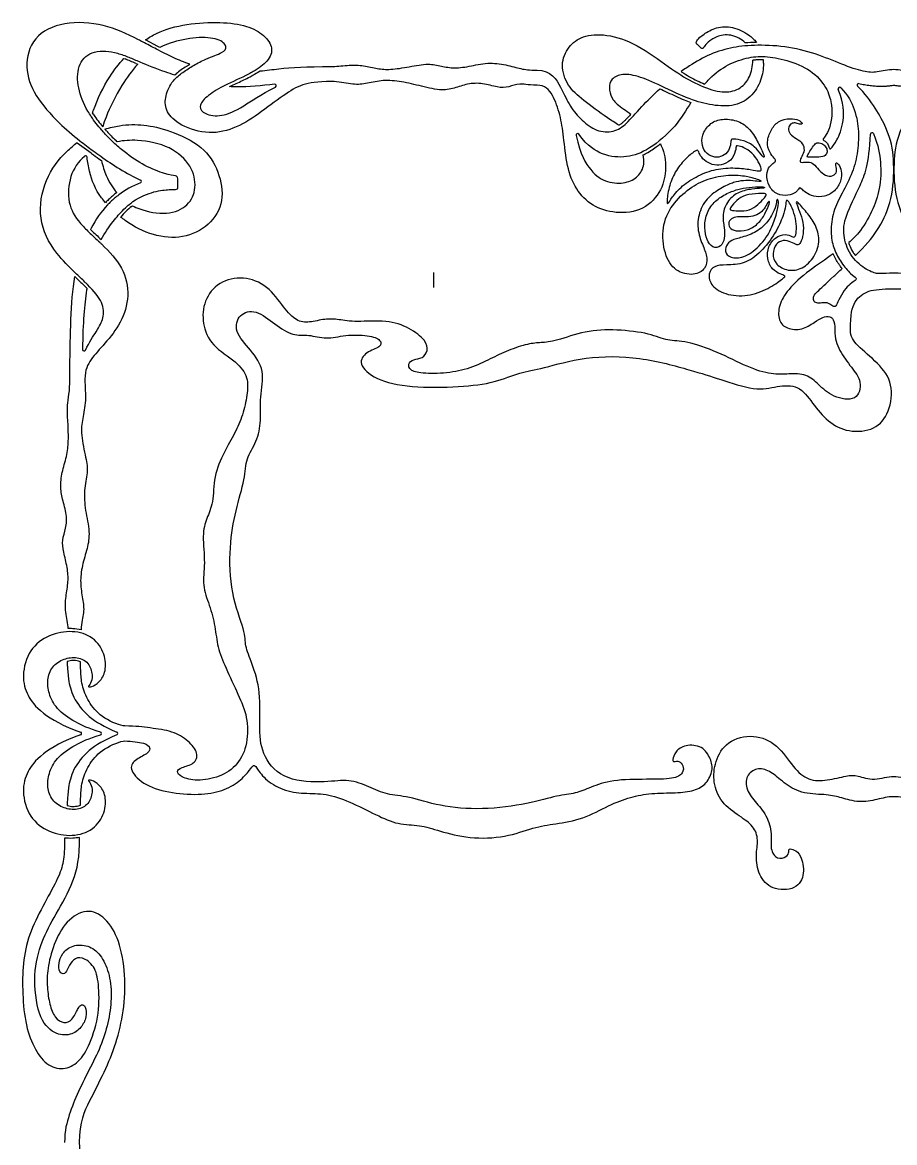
# Model space of a CAD drawing. Header units: millimetres. Extents: x -119 to 118, y -103 to 89.
# Drawn here: x -118.8 to -60.8, y 14.6 to 89.1 of the extents above; entities that cross this region are included whole.
import ezdxf

# ---------------------------------------------------------------- set-up
doc = ezdxf.new("R2010")
doc.units = ezdxf.units.MM
doc.header["$MEASUREMENT"] = 0
doc.layers.add('Layer 03', color=5, linetype='Continuous')

msp = doc.modelspace()

# ---------------------------------------------------------------- linework, layer by layer
at = {"layer": 'Layer 03'}
for p, q in [((-112.015, 86.715), (-111.937, 86.685)), ((-108.63, 85.621), (-108.539, 85.701)), ((-103.321, 85.672), (-102.95, 85.89)), ((-114.022, 82.97), (-114.107, 83.098)), ((-112.46, 81.18), (-112.56, 81.275)), ((-115.123, 81.108), (-114.203, 80.432)), ((-113.671, 80.048), (-113.504, 79.93)), ((-111.5, 76.881), (-111.441, 76.929)), ((-114.242, 75.35), (-114.2, 75.31)), ((-91.393, 71.495), (-91.393, 72.495)), ((-115.779, 46.62), (-115.779, 46.393)), ((-114.894, 46.393), (-114.9, 46.59)), ((-115.779, 37.255), (-115.779, 37.027)), ((-114.9, 37.058), (-114.894, 37.255)), ((-114.957, 34.902), (-114.957, 34.916))]:
    msp.add_line(p, q, dxfattribs=at)
for points in [[(-109.627, 87.449), (-109.751, 87.514), (-110.587, 87.953)], [(-114.744, 71.706), (-114.578, 71.541), (-114.474, 71.436)]]:
    msp.add_lwpolyline(points, dxfattribs=at)
for centre, radius, start, end in [((-121.701, 62.151), 26.405, 66.63929, 68.2985), ((-104.792, 81.271), 5.801, 121.9025, 130.22728), ((-101.987, 84.91), 0.1, 297.00008, 97.37055), ((-63.158, 84.951), 0.1, 78.26555, 225.25624), ((-64.41, 84.702), 0.1, 47.07098, 203.27656), ((-106.782, 87.86), 8.736, 214.03648, 220.55223), ((-111.207, 75.355), 6.982, 109.0023, 109.07051), ((-105.07, 89.28), 11.161, 221.03433, 221.07813), ((-104.634, 89.656), 11.536, 222.38813, 226.59772), ((-81.845, 81.622), 0.1, 36.9362, 192.79681), ((-62.252, 81.685), 0.1, 22.18274, 177.23246), ((-114.561, 80.14), 0.1, 5.92184, 130.22258), ((-88.935, 114.81), 42.665, 233.68348, 233.74153), ((-94.704, 106.885), 32.863, 233.68016, 234.74862), ((-110.943, 78.541), 0.1, 290.04748, 65.503), ((-107.789, 72.357), 5.851, 129.35468, 139.36723), ((-3.62, 192.273), 160.96, 226.6068, 226.93631), ((-114.66, 67.369), 0.1, 179.72095, 333.59518), ((-114.926, 41.824), 0.1, 288.16707, 71.83293), ((-113.603, 41.824), 0.1, 286.20265, 73.79735), ((-112.527, 41.824), 0.1, 292.49251, 67.50749)]:
    msp.add_arc(centre, radius, start, end, dxfattribs=at)
for points, knots in [([(-110.771, 87.823), (-110.862, 87.871), (-111.728, 88.319), (-113.299, 89.055), (-116.051, 89.219), (-118.141, 88.213), (-118.662, 86.109), (-118.013, 84.271), (-116.543, 82.592), (-115.453, 81.647), (-114.939, 81.241)], [-7.011324, -7.011324, -7.011324, -7.011324, -6.700677, -4.05066, -1.400642, 1.249375, 3.899392, 6.549409, 9.199426, 10.935427, 10.935427, 10.935427, 10.935427]), ([(-110.587, 87.953), (-110.35, 88.114), (-109.524, 88.598), (-107.872, 89.047), (-105.554, 89.178), (-103.756, 88.907), (-102.649, 88.287), (-102.053, 87.418), (-102.321, 86.601), (-103.042, 86.068), (-103.422, 85.844)], [107.433226, 107.433226, 107.433226, 107.433226, 108.234319, 110.11659, 111.998861, 113.881133, 115.763404, 117.645676, 119.527947, 121.030441, 121.030441, 121.030441, 121.030441]), ([(-70.695, 87.753), (-70.824, 87.879), (-71.306, 88.236), (-72.202, 88.369), (-72.979, 87.973), (-73.358, 87.634), (-73.491, 87.354), (-73.647, 87.403), (-73.837, 87.634), (-73.986, 87.725), (-73.92, 87.915), (-73.512, 88.324), (-72.628, 88.824), (-71.545, 88.874), (-70.544, 88.393), (-70.091, 87.975), (-69.947, 87.792)], [47.602391, 47.602391, 47.602391, 47.602391, 48.167057, 49.481706, 50.796355, 52.111004, 53.425653, 54.740302, 56.05495, 57.369599, 58.684248, 59.998897, 61.313546, 62.628195, 63.942843, 64.782714, 64.782714, 64.782714, 64.782714]), ([(-107.38, 86.254), (-107.11, 86.411), (-106.423, 86.768), (-105.363, 87.11), (-105.113, 87.485), (-105.636, 88.063), (-107.176, 88.169), (-108.595, 87.88), (-109.402, 87.559), (-109.627, 87.449)], [96.043494, 96.043494, 96.043494, 96.043494, 97.199269, 98.89559, 100.59191, 102.288231, 103.984552, 105.680872, 106.34797, 106.34797, 106.34797, 106.34797]), ([(-79.088, 82.273), (-79.33, 82.432), (-80.117, 82.927), (-81.546, 84.008), (-82.513, 84.85), (-83.029, 86.308), (-82.456, 87.569), (-81.564, 88.233), (-79.967, 88.396), (-77.903, 87.725), (-75.692, 86.071), (-74.25, 85.144), (-72.669, 84.484), (-71.448, 84.451), (-70.584, 85.054), (-70.264, 85.818), (-70.186, 86.41), (-70.19, 86.612)], [3.311669, 3.311669, 3.311669, 3.311669, 3.965094, 5.279743, 6.594391, 7.90904, 9.223689, 10.538338, 11.852987, 13.167636, 14.482285, 15.796933, 17.111582, 18.426231, 19.74088, 21.055529, 21.731612, 21.731612, 21.731612, 21.731612]), ([(-114.188, 82.859), (-114.265, 82.974), (-114.657, 83.598), (-115.119, 84.772), (-115.136, 86.253), (-114.259, 87.277), (-112.845, 87.213), (-112.121, 86.971), (-111.865, 86.871)], [-23.045943, -23.045943, -23.045943, -23.045943, -22.656991, -20.952016, -19.247041, -17.542066, -15.837091, -14.934376, -14.934376, -14.934376, -14.934376]), ([(-107.633, 86.337), (-107.998, 86.461), (-108.699, 86.749), (-109.467, 87.14), (-109.844, 87.337)], [-10.72201, -10.72201, -10.72201, -10.72201, -9.350694, -8.063961, -8.063961, -8.063961, -8.063961]), ([(-60.809, 85.979), (-61.18, 85.979), (-61.989, 85.771), (-62.729, 85.789), (-64.236, 86.306), (-65.986, 87.063), (-68.045, 87.565), (-70.193, 87.628), (-71.665, 87.454), (-73.215, 86.963), (-74.244, 86.333), (-74.828, 85.937), (-74.956, 85.847)], [570.321867, 570.321867, 570.321867, 570.321867, 571.891188, 573.460509, 575.02983, 576.599151, 578.168472, 579.737792, 581.307113, 582.876434, 584.445755, 584.878098, 584.878098, 584.878098, 584.878098]), ([(-69.947, 87.792), (-69.963, 87.792), (-70.213, 87.786), (-70.463, 87.774), (-70.695, 87.753)], [46.85258, 46.85258, 46.85258, 46.85258, 46.9017664, 47.6023913, 47.6023913, 47.6023913, 47.6023913]), ([(-46.662, 85.847), (-46.79, 85.937), (-47.374, 86.333), (-48.403, 86.963), (-49.953, 87.454), (-51.425, 87.628), (-53.573, 87.565), (-55.632, 87.063), (-57.382, 86.306), (-58.889, 85.789), (-59.629, 85.771), (-60.438, 85.979), (-60.809, 85.979)], [555.765636, 555.765636, 555.765636, 555.765636, 556.197978, 557.767299, 559.33662, 560.905941, 562.475262, 564.044583, 565.613904, 567.183225, 568.752546, 570.321867, 570.321867, 570.321867, 570.321867]), ([(-114.107, 83.098), (-114.085, 83.159), (-113.809, 83.919), (-113.142, 85.372), (-112.348, 86.361), (-112.015, 86.715)], [33.962052, 33.962052, 33.962052, 33.962052, 34.129177, 36.011448, 37.268255, 37.268255, 37.268255, 37.268255]), ([(-111.865, 86.871), (-111.637, 86.783), (-111.343, 86.656), (-111.017, 86.519), (-110.946, 86.489)], [-14.934376, -14.934376, -14.934376, -14.934376, -14.132116, -13.916938, -13.916938, -13.916938, -13.916938]), ([(-110.946, 86.489), (-110.459, 86.286), (-109.717, 85.991), (-108.853, 85.695), (-108.63, 85.621)], [-13.916938, -13.916938, -13.916938, -13.916938, -12.42714, -11.923392, -11.923392, -11.923392, -11.923392]), ([(-69.504, 86.652), (-69.494, 86.564), (-69.463, 86.103), (-69.583, 85.291), (-70.262, 84.081), (-71.523, 83.477), (-73.081, 83.614), (-74.525, 84.03), (-76.593, 85.052), (-78.038, 85.654), (-79.132, 85.7), (-79.716, 85.225), (-79.752, 84.614), (-79.524, 83.947), (-79.067, 83.541), (-78.467, 83.142), (-78.29, 83.02)], [22.419578, 22.419578, 22.419578, 22.419578, 22.73117, 24.045819, 25.360468, 26.675116, 27.989765, 29.304414, 30.619063, 31.933712, 33.248361, 34.563009, 35.877658, 37.192307, 38.506956, 39.008593, 39.008593, 39.008593, 39.008593]), ([(-73.391, 85.019), (-73.284, 85.141), (-72.778, 85.685), (-71.853, 86.361), (-70.41, 86.837), (-69.267, 86.893), (-67.736, 86.591), (-66.09, 85.85), (-65.155, 84.621), (-64.922, 83.582), (-64.916, 82.711), (-65.135, 81.885), (-65.472, 81.418), (-65.551, 81.295), (-65.382, 81.227), (-65.197, 81.053), (-65.096, 80.772), (-65.028, 80.626), (-64.613, 81.202), (-64.111, 82.362), (-64.111, 83.754), (-64.502, 84.662)], [586.652085, 586.652085, 586.652085, 586.652085, 586.997171, 588.269887, 589.542602, 590.815318, 592.088034, 593.360749, 594.633465, 595.906181, 597.178896, 598.451612, 599.724328, 600.997043, 602.269759, 603.542475, 604.81519, 606.087906, 607.360621, 608.633337, 609.751843, 609.751843, 609.751843, 609.751843]), ([(-70.19, 86.612), (-70.112, 86.624), (-69.885, 86.652), (-69.655, 86.657), (-69.504, 86.652)], [21.7316119, 21.7316119, 21.7316119, 21.7316119, 21.9677003, 22.4195784, 22.4195784, 22.4195784, 22.4195784]), ([(-111.093, 86.334), (-111.471, 85.921), (-112.32, 84.75), (-113.057, 83.254), (-113.359, 82.391), (-113.42, 82.18)], [38.285132, 38.285132, 38.285132, 38.285132, 39.507594, 41.203915, 41.758734, 41.758734, 41.758734, 41.758734]), ([(-108.408, 85.55), (-108.212, 85.72), (-107.873, 85.956), (-107.506, 86.181), (-107.38, 86.254)], [94.441213, 94.441213, 94.441213, 94.441213, 95.502948, 96.043494, 96.043494, 96.043494, 96.043494]), ([(-103.422, 85.844), (-103.518, 85.788), (-104.113, 85.456), (-104.85, 85.15), (-105.365, 84.887), (-105.392, 84.873)], [121.030441, 121.030441, 121.030441, 121.030441, 121.410218, 123.29249, 123.399589, 123.399589, 123.399589, 123.399589]), ([(-102.95, 85.89), (-102.546, 85.933), (-101.321, 86.093), (-99.917, 86.183), (-98.208, 86.183)], [138.55569, 138.55569, 138.55569, 138.55569, 139.884017, 142.534034, 142.534034, 142.534034, 142.534034]), ([(-84.532, 85.943), (-83.603, 85.943), (-82.883, 84.711), (-82.368, 83.51), (-81.57, 82.595), (-80.588, 81.847), (-79.423, 81.783), (-78.576, 82.348), (-77.777, 83.33), (-76.792, 84.317), (-76.37, 84.705)], [156.433377, 156.433377, 156.433377, 156.433377, 158.002698, 159.572019, 161.14134, 162.710661, 164.279982, 165.849302, 167.418623, 168.644326, 168.644326, 168.644326, 168.644326]), ([(-74.956, 85.847), (-74.939, 85.836), (-74.754, 85.718), (-74.403, 85.505), (-73.898, 85.239), (-73.559, 85.087), (-73.391, 85.019)], [584.878098, 584.878098, 584.878098, 584.878098, 584.939882, 585.536922, 586.108918, 586.652085, 586.652085, 586.652085, 586.652085]), ([(-98.208, 85.183), (-99.168, 85.183), (-100.166, 85.048), (-101.326, 84.34), (-103.097, 82.976), (-104.722, 81.957), (-106.572, 81.638), (-108.532, 82.356), (-109.282, 83.293), (-109.289, 84.222), (-108.919, 85.056), (-108.525, 85.448), (-108.408, 85.55)], [78.539742, 78.539742, 78.539742, 78.539742, 80.236062, 81.932383, 83.628704, 85.325024, 87.021345, 88.717666, 90.413986, 92.110307, 93.806628, 94.441213, 94.441213, 94.441213, 94.441213]), ([(-104.999, 84.845), (-104.946, 84.87), (-104.759, 84.958), (-104.299, 85.17), (-103.787, 85.41), (-103.422, 85.612), (-103.321, 85.672)], [136.253946, 136.253946, 136.253946, 136.253946, 136.429961, 136.873299, 137.77418, 138.125275, 138.125275, 138.125275, 138.125275]), ([(-102, 85.009), (-102.844, 84.9), (-103.935, 84.811), (-104.837, 84.836), (-104.999, 84.845)], [134.581499, 134.581499, 134.581499, 134.581499, 135.943797, 136.253946, 136.253946, 136.253946, 136.253946]), ([(-76.34, 81.035), (-76.318, 80.993), (-76.049, 80.454), (-75.924, 79.435), (-76.164, 77.987), (-77.394, 76.555), (-79.345, 76.37), (-80.889, 76.865), (-81.986, 77.982), (-82.567, 79.516), (-82.773, 81.599), (-82.981, 82.954), (-83.461, 84.352), (-84.013, 84.943), (-84.532, 84.943)], [49.904364, 49.904364, 49.904364, 49.904364, 50.017246, 51.331895, 52.646543, 53.961192, 55.275841, 56.59049, 57.905139, 59.219788, 60.534437, 61.849085, 63.163734, 64.478383, 64.478383, 64.478383, 64.478383]), ([(-105.392, 84.873), (-105.847, 84.639), (-106.612, 84.149), (-107.082, 83.505), (-106.713, 82.996), (-105.519, 82.805), (-104.267, 83.377), (-102.934, 84.315), (-101.942, 84.821)], [123.399589, 123.399589, 123.399589, 123.399589, 125.174761, 127.057033, 128.939304, 130.821576, 132.703847, 134.3016, 134.3016, 134.3016, 134.3016]), ([(-76.37, 84.705), (-76.2, 84.626), (-75.845, 84.457), (-75.307, 84.206), (-74.789, 83.976), (-74.453, 83.845), (-74.301, 83.791)], [168.644326, 168.644326, 168.644326, 168.644326, 169.205103, 169.825942, 170.423336, 170.906874, 170.906874, 170.906874, 170.906874]), ([(-64.342, 84.775), (-63.842, 84.311), (-63.312, 83.134), (-63.117, 81.897), (-63.204, 80.358), (-63.586, 78.981), (-64.366, 77.56), (-64.914, 76.392), (-65.035, 74.981), (-64.784, 74.014), (-64.331, 73.129), (-63.634, 72.329), (-63.263, 72.105), (-63.314, 71.973), (-63.705, 71.745), (-64.111, 71.338), (-64.492, 70.617), (-64.67, 70.201), (-64.833, 70.206), (-65.148, 70.47), (-65.493, 70.485), (-65.884, 70.414), (-66.137, 70.529), (-66.189, 70.856), (-66.031, 71.105), (-65.241, 71.818), (-64.441, 72.565), (-64.248, 72.748)], [610.024473, 610.024473, 610.024473, 610.024473, 611.018114, 612.217396, 613.416678, 614.615961, 615.815243, 617.014525, 618.213808, 619.41309, 620.612372, 621.811655, 623.010937, 624.21022, 625.409502, 626.608784, 627.808067, 629.007349, 630.206631, 631.405914, 632.605196, 633.804478, 635.003761, 636.203043, 637.402325, 638.601608, 638.964738, 638.964738, 638.964738, 638.964738]), ([(-63.362, 73.606), (-63.208, 73.76), (-62.451, 74.533), (-61.636, 75.59), (-60.822, 77.593), (-60.779, 80.156), (-61.07, 81.788), (-62.24, 83.9), (-63.229, 84.88)], [52.864046, 52.864046, 52.864046, 52.864046, 53.155927, 54.355209, 55.554491, 56.753774, 57.953056, 59.058696, 59.058696, 59.058696, 59.058696]), ([(-58.389, 84.88), (-59.378, 83.9), (-60.548, 81.788), (-60.839, 80.156), (-60.796, 77.593), (-59.982, 75.59), (-59.167, 74.533), (-58.41, 73.76), (-58.256, 73.606)], [64.43345, 64.43345, 64.43345, 64.43345, 65.53909, 66.738372, 67.937654, 69.136937, 70.336219, 70.628099, 70.628099, 70.628099, 70.628099]), ([(-74.301, 83.791), (-74.629, 83.281), (-75.278, 82.152), (-77.129, 80.594), (-78.547, 80.087), (-80.091, 80.201), (-81.157, 80.873), (-81.765, 81.683)], [170.906874, 170.906874, 170.906874, 170.906874, 172.082213, 173.354929, 174.627645, 175.90036, 177.010046, 177.010046, 177.010046, 177.010046]), ([(-78.29, 83.02), (-78.323, 82.983), (-78.415, 82.881), (-78.557, 82.727), (-78.72, 82.564), (-78.879, 82.423), (-79.004, 82.329), (-79.074, 82.283), (-79.088, 82.273)], [2.21531, 2.21531, 2.21531, 2.21531, 2.36532, 2.625334, 2.843102, 3.05953, 3.260449, 3.311669, 3.311669, 3.311669, 3.311669]), ([(-113.282, 82.021), (-112.954, 82.123), (-112.021, 82.338), (-110.707, 82.333), (-109.035, 81.994), (-106.677, 80.897), (-105.661, 79.225), (-105.302, 77.205), (-106.278, 75.564), (-108.081, 74.702), (-110.075, 74.875), (-111.438, 75.57), (-112.132, 76.09), (-112.23, 76.167)], [-25.013989, -25.013989, -25.013989, -25.013989, -24.001564, -22.119293, -20.237022, -18.35475, -16.472479, -14.590207, -12.707936, -10.825664, -8.943393, -7.061122, -6.748177, -6.748177, -6.748177, -6.748177]), ([(-112.698, 81.129), (-112.904, 81.324), (-113.168, 81.593), (-113.423, 81.878), (-113.483, 81.947)], [40.570345, 40.570345, 40.570345, 40.570345, 41.37737, 41.627689, 41.627689, 41.627689, 41.627689]), ([(-111.441, 76.929), (-111.294, 76.849), (-110.65, 76.555), (-109.092, 76.257), (-107.678, 76.906), (-107.157, 78.086), (-107.454, 79.586), (-108.858, 80.905), (-110.92, 81.344), (-112.038, 81.259), (-112.46, 81.18)], [-38.072979, -38.072979, -38.072979, -38.072979, -37.521463, -35.825142, -34.128822, -32.432501, -30.73618, -29.039859, -27.343539, -26.214238, -26.214238, -26.214238, -26.214238]), ([(-81.943, 81.6), (-81.653, 80.325), (-80.918, 79.076), (-79.872, 78.42), (-78.597, 78.396), (-77.787, 78.837), (-77.394, 79.518), (-77.429, 80.097), (-77.474, 80.311)], [41.36467, 41.36467, 41.36467, 41.36467, 42.542687, 43.857336, 45.171985, 46.486634, 47.801283, 48.556181, 48.556181, 48.556181, 48.556181]), ([(-60.809, 72.431), (-61.646, 72.431), (-61.863, 72.349), (-62.723, 72.682), (-63.767, 73.616), (-64.21, 74.977), (-64.099, 76.142), (-63.052, 78.19), (-62.45, 79.659), (-62.352, 81.69)], [33.230659, 33.230659, 33.230659, 33.230659, 34.996161, 36.761663, 38.527165, 40.292667, 42.058168, 43.82367, 45.475715, 45.475715, 45.475715, 45.475715]), ([(-62.16, 81.723), (-61.825, 80.902), (-61.632, 79.72), (-61.697, 78.036), (-62.237, 76.535), (-62.951, 75.278), (-63.566, 74.683), (-63.811, 74.477)], [45.746328, 45.746328, 45.746328, 45.746328, 46.951992, 48.345515, 49.739038, 51.132562, 51.877899, 51.877899, 51.877899, 51.877899]), ([(-59.266, 81.69), (-59.168, 79.659), (-58.566, 78.19), (-57.519, 76.142), (-57.408, 74.977), (-57.851, 73.616), (-58.895, 72.682), (-59.755, 72.349), (-59.972, 72.431), (-60.809, 72.431)], [20.985604, 20.985604, 20.985604, 20.985604, 22.637648, 24.40315, 26.168652, 27.934154, 29.699656, 31.465157, 33.230659, 33.230659, 33.230659, 33.230659]), ([(-115.246, 72.462), (-115.663, 72.861), (-116.787, 73.978), (-117.788, 76.043), (-117.335, 78.722), (-116.127, 80.304), (-115.352, 80.949), (-115.114, 81.12)], [75.448526, 75.448526, 75.448526, 75.448526, 76.668358, 78.550629, 80.4329, 82.315172, 83.120142, 83.120142, 83.120142, 83.120142]), ([(-114.085, 80.593), (-114.073, 80.585), (-113.904, 80.461), (-113.727, 80.333), (-113.556, 80.211)], [11.8167509, 11.8167509, 11.8167509, 11.8167509, 11.8494433, 12.294163, 12.294163, 12.294163, 12.294163]), ([(-111.625, 77.037), (-111.555, 77.094), (-111.019, 77.498), (-109.928, 77.924), (-108.925, 78.013), (-108.424, 77.997), (-108.424, 78.142), (-108.424, 78.805), (-108.481, 78.927), (-109.192, 78.979), (-110.623, 79.553), (-111.79, 80.323), (-112.469, 80.913), (-112.698, 81.129)], [24.065843, 24.065843, 24.065843, 24.065843, 24.327618, 26.032593, 27.737569, 29.442544, 31.147519, 32.852494, 34.557469, 36.262444, 37.967419, 39.672395, 40.570345, 40.570345, 40.570345, 40.570345]), ([(-77.474, 80.311), (-77.432, 80.331), (-77.261, 80.415), (-76.969, 80.584), (-76.635, 80.81), (-76.429, 80.966), (-76.34, 81.035)], [48.556181, 48.556181, 48.556181, 48.556181, 48.694992, 49.128617, 49.56639, 49.904364, 49.904364, 49.904364, 49.904364]), ([(-114.625, 80.216), (-114.628, 80.214), (-115.055, 79.852), (-115.673, 78.953), (-115.788, 77.062), (-115.184, 76.007), (-114.544, 75.363), (-114.338, 75.166)], [7.35607, 7.35607, 7.35607, 7.35607, 7.366744, 9.063064, 10.759385, 12.455705, 13.188845, 13.188845, 13.188845, 13.188845]), ([(-113.242, 77.124), (-113.337, 77.234), (-113.866, 77.893), (-114.261, 78.824), (-114.429, 79.835), (-114.461, 80.15)], [4.034077, 4.034077, 4.034077, 4.034077, 4.419327, 6.301598, 7.139124, 7.139124, 7.139124, 7.139124]), ([(-113.504, 79.93), (-113.428, 79.576), (-113.157, 78.731), (-112.754, 78.109), (-112.489, 77.8)], [0.849458, 0.849458, 0.849458, 0.849458, 1.746047, 3.052498, 3.052498, 3.052498, 3.052498]), ([(-112.355, 77.65), (-112.552, 77.5), (-112.813, 77.274), (-113.041, 77.044), (-113.108, 76.974)], [16.439342, 16.439342, 16.439342, 16.439342, 17.342313, 17.739895, 17.739895, 17.739895, 17.739895]), ([(-113.108, 76.974), (-113.553, 76.505), (-113.895, 75.994), (-114.228, 75.375), (-114.242, 75.35)], [17.739895, 17.739895, 17.739895, 17.739895, 20.380745, 20.490445, 20.490445, 20.490445, 20.490445]), ([(-113.525, 74.676), (-113.286, 75.12), (-112.901, 75.672), (-112.503, 76.159), (-112.386, 76.293)], [21.478192, 21.478192, 21.478192, 21.478192, 22.622643, 23.088878, 23.088878, 23.088878, 23.088878]), ([(-113.621, 74.492), (-113.576, 74.449), (-113.021, 73.921), (-111.998, 72.833), (-111.606, 70.922), (-112.157, 69.122), (-113.304, 67.719), (-114.262, 66.701), (-114.606, 66.005), (-114.606, 65.383)], [14.001077, 14.001077, 14.001077, 14.001077, 14.152026, 15.848347, 17.544667, 19.240988, 20.937309, 22.633629, 24.32995, 24.32995, 24.32995, 24.32995]), ([(-63.811, 74.477), (-63.798, 74.432), (-63.729, 74.226), (-63.602, 73.949), (-63.446, 73.714), (-63.379, 73.626), (-63.362, 73.606)], [51.877899, 51.877899, 51.877899, 51.877899, 52.0182116, 52.5312355, 52.7851972, 52.8640464, 52.8640464, 52.8640464, 52.8640464]), ([(-64.838, 73.716), (-65.345, 73.366), (-66.606, 72.533), (-67.916, 71.32), (-68.479, 70.288), (-68.513, 69.265), (-67.95, 68.72), (-66.901, 68.634), (-66.066, 69.197), (-65.52, 69.529), (-65.068, 69.632), (-64.728, 69.333), (-64.728, 68.672)], [640.101051, 640.101051, 640.101051, 640.101051, 641.253534, 642.647057, 644.040581, 645.434104, 646.827627, 648.221151, 649.614674, 651.008197, 652.401721, 653.795244, 653.795244, 653.795244, 653.795244]), ([(-64.248, 72.748), (-64.284, 72.793), (-64.361, 72.895), (-64.504, 73.097), (-64.672, 73.371), (-64.785, 73.596), (-64.838, 73.716)], [638.964738, 638.964738, 638.964738, 638.964738, 639.138408, 639.346381, 639.709747, 640.101051, 640.101051, 640.101051, 640.101051]), ([(-114.436, 71.682), (-114.49, 71.736), (-114.734, 71.979), (-115.019, 72.245), (-115.246, 72.462)], [74.5879352, 74.5879352, 74.5879352, 74.5879352, 74.7860863, 75.448526, 75.448526, 75.448526, 75.448526]), ([(-115.606, 65.383), (-115.606, 66.757), (-115.578, 69.126), (-115.423, 71.354), (-115.285, 72.224)], [59.099229, 59.099229, 59.099229, 59.099229, 62.137661, 64.522099, 64.522099, 64.522099, 64.522099]), ([(-114.571, 67.325), (-114.298, 67.874), (-113.742, 68.706), (-113.351, 69.438), (-113.325, 70.413), (-113.975, 71.217), (-114.436, 71.682)], [67.606155, 67.606155, 67.606155, 67.606155, 69.139272, 71.021543, 72.903815, 74.587935, 74.587935, 74.587935, 74.587935]), ([(-114.474, 71.436), (-114.481, 71.393), (-114.633, 70.378), (-114.752, 69.194), (-114.76, 67.37)], [65.687889, 65.687889, 65.687889, 65.687889, 65.758361, 67.337594, 67.337594, 67.337594, 67.337594]), ([(-114.606, 65.383), (-114.606, 64.862), (-114.51, 63.934), (-114.777, 62.732), (-114.9, 61.766), (-114.522, 60.053), (-114.384, 59.225), (-114.693, 57.989), (-114.601, 56.703), (-114.252, 55.17), (-114.437, 54.15), (-114.813, 52.982), (-114.942, 51.84), (-114.758, 50.754), (-114.621, 49.865), (-114.848, 49.215), (-114.855, 48.707)], [24.32995, 24.32995, 24.32995, 24.32995, 25.544099, 26.758248, 27.972396, 29.186545, 30.400694, 31.614843, 32.828992, 34.04314, 35.257289, 36.471438, 37.685587, 38.899736, 40.113884, 41.328033, 41.328033, 41.328033, 41.328033]), ([(-113.575, 41.92), (-114.358, 42.147), (-115.339, 42.595), (-116.559, 43.464), (-117.035, 44.505), (-117.139, 45.388), (-116.821, 46.301), (-116.01, 46.834), (-115.107, 46.933), (-114.326, 46.572), (-114.063, 45.666), (-114.23, 45.109), (-114.445, 44.919), (-114.214, 44.895), (-113.634, 45.205), (-113.189, 45.952), (-113.237, 47.088), (-113.992, 48.272), (-115.438, 48.717), (-116.996, 48.423), (-118.347, 47.47), (-118.847, 45.602), (-118.45, 44.323), (-117.691, 43.301), (-116.063, 42.302), (-114.895, 41.919)], [-28.274318, -28.274318, -28.274318, -28.274318, -27.189169, -25.953298, -24.717427, -23.481555, -22.245684, -21.009813, -19.773941, -18.53807, -17.302199, -16.066327, -14.830456, -13.594585, -12.358713, -11.122842, -9.88697, -8.651099, -7.415228, -6.179356, -4.943485, -3.707614, -2.471742, -1.235871, -0.096313, -0.096313, -0.096313, -0.096313]), ([(-114.855, 48.707), (-115.041, 48.754), (-115.33, 48.796), (-115.621, 48.799), (-115.72, 48.796)], [41.3280329, 41.3280329, 41.3280329, 41.3280329, 41.9018044, 42.2003331, 42.2003331, 42.2003331, 42.2003331]), ([(-114.9, 46.59), (-114.942, 46.606), (-115.051, 46.642), (-115.283, 46.682), (-115.538, 46.674), (-115.718, 46.637), (-115.779, 46.62)], [762.1673144, 762.1673144, 762.1673144, 762.1673144, 762.3010069, 762.5116866, 762.8719528, 763.0617143, 763.0617143, 763.0617143, 763.0617143]), ([(-115.779, 46.393), (-115.779, 46.361), (-115.773, 46.184), (-115.736, 45.482), (-115.452, 44.243), (-114.485, 42.953), (-113.336, 42.267), (-112.488, 41.916)], [763.720167, 763.720167, 763.720167, 763.720167, 763.99725, 764.93346, 765.86967, 766.805881, 767.666936, 767.666936, 767.666936, 767.666936]), ([(-111.942, 42.324), (-112.247, 42.324), (-113.433, 42.81), (-114.311, 43.785), (-114.814, 44.949), (-114.893, 45.884), (-114.891, 46.282), (-114.894, 46.393)], [757.050742, 757.050742, 757.050742, 757.050742, 757.986952, 758.923162, 759.859372, 760.795582, 761.657218, 761.657218, 761.657218, 761.657218]), ([(-114.895, 41.729), (-116.063, 41.345), (-117.691, 40.346), (-118.45, 39.324), (-118.847, 38.045), (-118.347, 36.177), (-116.996, 35.224), (-115.438, 34.93), (-113.992, 35.375), (-113.237, 36.559), (-113.189, 37.695), (-113.634, 38.442), (-114.214, 38.752), (-114.445, 38.728), (-114.23, 38.538), (-114.063, 37.981), (-114.326, 37.075), (-115.107, 36.714), (-116.01, 36.813), (-116.821, 37.346), (-117.139, 38.26), (-117.035, 39.142), (-116.559, 40.183), (-115.339, 41.052), (-114.358, 41.5), (-113.575, 41.728)], [0.096313, 0.096313, 0.096313, 0.096313, 1.235871, 2.471742, 3.707614, 4.943485, 6.179356, 7.415228, 8.651099, 9.88697, 11.122842, 12.358713, 13.594585, 14.830456, 16.066327, 17.302199, 18.53807, 19.773941, 21.009813, 22.245684, 23.481555, 24.717427, 25.953298, 27.189169, 28.274318, 28.274318, 28.274318, 28.274318]), ([(-112.488, 41.731), (-113.336, 41.38), (-114.485, 40.694), (-115.452, 39.404), (-115.736, 38.165), (-115.773, 37.463), (-115.779, 37.287), (-115.779, 37.255)], [767.902582, 767.902582, 767.902582, 767.902582, 768.763638, 769.699848, 770.636058, 771.572268, 771.849352, 771.849352, 771.849352, 771.849352]), ([(-114.894, 37.255), (-114.891, 37.366), (-114.893, 37.763), (-114.814, 38.698), (-114.311, 39.862), (-113.433, 40.837), (-112.247, 41.324), (-111.942, 41.324)], [773.912335, 773.912335, 773.912335, 773.912335, 774.773971, 775.710181, 776.646391, 777.582601, 778.518811, 778.518811, 778.518811, 778.518811]), ([(-115.779, 37.027), (-115.718, 37.01), (-115.538, 36.973), (-115.283, 36.965), (-115.051, 37.005), (-114.942, 37.041), (-114.9, 37.058)], [772.5077928, 772.5077928, 772.5077928, 772.5077928, 772.6975655, 773.0578317, 773.2685114, 773.4021768, 773.4021768, 773.4021768, 773.4021768]), ([(-115.957, 34.867), (-115.958, 34.14), (-116.004, 33.262), (-116.35, 32.276), (-117.263, 30.588), (-118.281, 28.683), (-118.725, 26.777), (-118.785, 24.827), (-118.616, 22.574), (-118.038, 20.931), (-117.193, 19.729), (-116.029, 19.41), (-115.006, 19.917), (-114.255, 21.09), (-113.616, 23.231), (-113.682, 25.286), (-113.939, 26.364), (-114.833, 27.029), (-115.4, 26.805), (-115.721, 26.297), (-115.931, 25.721), (-116.333, 25.935), (-116.364, 26.533), (-116.154, 27.203), (-115.458, 27.774), (-114.368, 27.779), (-113.56, 27.149), (-112.976, 25.959), (-112.802, 24.421), (-112.997, 22.772), (-113.458, 21.191), (-114.221, 19.653), (-115.076, 17.994), (-115.678, 16.452), (-115.957, 15.444), (-115.957, 14.613)], [180.841728, 180.841728, 180.841728, 180.841728, 182.221983, 183.624689, 185.027395, 186.430101, 187.832807, 189.235514, 190.63822, 192.040926, 193.443632, 194.846338, 196.249044, 197.65175, 199.054457, 200.457163, 201.859869, 203.262575, 204.665281, 206.067987, 207.470693, 208.8734, 210.276106, 211.678812, 213.081518, 214.484224, 215.88693, 217.289636, 218.692343, 220.095049, 221.497755, 222.900461, 224.303167, 225.705873, 227.108579, 227.108579, 227.108579, 227.108579]), ([(-114.957, 34.916), (-115.11, 34.884), (-115.443, 34.84), (-115.779, 34.849), (-115.957, 34.867)], [179.83649, 179.83649, 179.83649, 179.83649, 180.305345, 180.841728, 180.841728, 180.841728, 180.841728])]:
    msp.add_open_spline(points, degree=3, knots=knots, dxfattribs=at)
for points, degree in [([(-109.844, 87.337), (-110.152, 87.497), (-110.463, 87.663), (-110.771, 87.823)], 3), ([(-111.231, 86.392), (-111.186, 86.373), (-111.14, 86.353), (-111.093, 86.334)], 3), ([(-107.858, 86.196), (-107.784, 86.243), (-107.709, 86.29), (-107.633, 86.337)], 3), ([(-98.208, 86.183), (-97.947, 86.183), (-97.116, 86.28), (-96.195, 86.286), (-95.24, 86.055), (-94.464, 85.947), (-93.22, 86.121), (-91.858, 86.406), (-90.994, 86.24), (-90.182, 86.046), (-89.081, 86.166), (-87.814, 86.476), (-86.585, 86.31), (-85.555, 86.008), (-85.083, 85.943), (-84.532, 85.943)], 3), ([(-84.532, 84.943), (-85.206, 84.943), (-85.696, 85.116), (-86.404, 84.789), (-87.145, 84.767), (-88.154, 85.103), (-89.177, 85.052), (-90.054, 84.723), (-90.934, 84.55), (-92.417, 84.923), (-93.717, 85.229), (-94.935, 85.295), (-95.962, 85.005), (-96.865, 84.964), (-97.743, 85.183), (-98.208, 85.183)], 3), ([(-63.138, 85.049), (-61.794, 84.77), (-60.809, 84.943)], 2), ([(-60.809, 84.943), (-59.824, 84.77), (-58.48, 85.049)], 2), ([(-113.488, 81.953), (-113.74, 82.242), (-113.979, 82.547), (-114.188, 82.859)], 3), ([(-66.66, 77.809), (-66.533, 77.722), (-66.162, 77.511), (-65.418, 77.505), (-64.716, 77.859), (-64.274, 78.603), (-64.269, 79.264), (-64.471, 79.701), (-64.685, 79.836), (-64.679, 79.638), (-64.555, 79.186), (-64.83, 78.868), (-65.371, 78.9), (-65.803, 79.31), (-66.152, 79.747), (-66.479, 79.862), (-66.968, 79.789), (-67.057, 79.831), (-67.051, 79.997), (-66.795, 80.403), (-66.746, 80.848), (-67.026, 81.255), (-67.568, 81.54), (-67.844, 81.864), (-67.786, 82.266), (-67.559, 82.435), (-67.326, 82.44), (-66.964, 82.3), (-66.857, 82.406), (-67.078, 82.619), (-67.674, 82.773), (-68.537, 82.567), (-69.007, 81.971), (-69.284, 81.163), (-69.096, 80.445), (-68.724, 80.052), (-68.64, 79.918), (-68.756, 79.783), (-69.082, 79.579), (-69.313, 79.025), (-69.156, 78.19), (-68.583, 77.631), (-67.819, 77.571), (-67.283, 77.808), (-67.148, 78.069), (-67.069, 78.134), (-66.924, 78.032), (-66.787, 77.896), (-66.66, 77.809)], 3), ([(-113.483, 81.947), (-113.482, 81.95), (-113.481, 81.953), (-113.481, 81.956)], 3), ([(-113.154, 81.879), (-113.197, 81.926), (-113.24, 81.973), (-113.282, 82.021)], 3), ([(-69.832, 81.116), (-69.982, 81.404), (-70.34, 82.026), (-71.133, 82.6), (-72.122, 82.73), (-72.915, 82.53), (-73.521, 81.816), (-73.614, 81.061), (-73.381, 80.459), (-72.84, 80.132), (-72.322, 80.151), (-71.842, 80.431), (-71.646, 81), (-71.651, 81.336), (-71.529, 81.368), (-70.834, 81.303), (-70.027, 80.893), (-69.598, 80.23), (-69.421, 80.114), (-69.44, 80.296), (-69.682, 80.827), (-69.832, 81.116)], 3), ([(-114.939, 81.241), (-114.8, 81.132), (-114.654, 81.02), (-114.502, 80.904)], 3), ([(-114.502, 80.904), (-114.369, 80.803), (-114.23, 80.7), (-114.085, 80.593)], 3), ([(-70.354, 79.332), (-70.619, 79.375), (-71.316, 79.467), (-72.653, 79.401), (-73.83, 78.944), (-74.925, 78.267), (-75.596, 77.446), (-75.85, 76.986), (-75.928, 77.144), (-75.759, 78.292), (-75.312, 79.289), (-74.617, 80.128), (-73.922, 80.654), (-73.813, 80.606), (-73.698, 80.267), (-73.33, 79.838), (-72.732, 79.597), (-72.146, 79.621), (-71.481, 80.038), (-71.294, 80.769), (-71.294, 80.938), (-71.149, 80.914), (-70.677, 80.769), (-70.079, 80.31), (-69.711, 79.681), (-69.578, 79.27), (-69.723, 79.21), (-70.088, 79.289), (-70.354, 79.332)], 3), ([(-66.253, 80.152), (-66.086, 80.152), (-65.583, 80.145), (-65.28, 80.306), (-65.219, 80.572), (-65.313, 80.836), (-65.588, 81.106), (-65.946, 81.139), (-66.134, 80.951), (-66.408, 80.521), (-66.586, 80.229), (-66.586, 80.148), (-66.42, 80.153), (-66.253, 80.152)], 3), ([(-113.556, 80.211), (-112.77, 79.656), (-111.853, 79.066), (-110.902, 78.632)], 3), ([(-70.628, 78.884), (-70.929, 78.935), (-71.781, 79.027), (-73.198, 78.731), (-74.393, 78.138), (-75.606, 76.999), (-76.273, 75.517), (-76.088, 73.664), (-75.384, 72.525), (-74.05, 72.238), (-73.3, 72.729), (-73.189, 73.461), (-73.476, 74.211), (-73.893, 75.239), (-73.818, 76.48), (-73.177, 77.552), (-72.138, 78.199), (-71.457, 78.49), (-70.811, 78.61), (-70.178, 78.597), (-69.596, 78.499), (-69.613, 78.593), (-69.977, 78.726), (-70.327, 78.834), (-70.628, 78.884)], 3), ([(-110.909, 78.447), (-111.467, 78.244), (-111.947, 77.962), (-112.355, 77.65)], 3), ([(-112.489, 77.8), (-112.688, 77.647), (-112.87, 77.488), (-113.037, 77.329)], 3), ([(-71.19, 78), (-71.446, 77.928), (-72.031, 77.715), (-72.786, 77.184), (-73.329, 76.362), (-73.413, 75.455), (-73.273, 74.644), (-72.87, 74.085), (-72.272, 74.18), (-72.042, 74.745), (-72.059, 75.45), (-72.255, 76.334), (-71.865, 77.312), (-71.11, 77.88), (-70.199, 78.049), (-69.552, 78.089), (-69.349, 78.111), (-69.49, 78.218), (-70.499, 78.149), (-70.935, 78.073), (-71.19, 78)], 3), ([(-69.637, 77.217), (-69.761, 77.087), (-70.08, 76.755), (-70.78, 76.545), (-71.514, 76.601), (-71.751, 76.643), (-71.601, 76.895), (-71.149, 77.437), (-70.501, 77.697), (-69.515, 77.761), (-69.259, 77.731), (-69.334, 77.539), (-69.512, 77.348), (-69.637, 77.217)], 3), ([(-113.037, 77.329), (-113.107, 77.261), (-113.176, 77.192), (-113.242, 77.124)], 3), ([(-112.386, 76.293), (-112.14, 76.574), (-111.888, 76.826), (-111.625, 77.037)], 3), ([(-67.572, 76.757), (-67.492, 76.566), (-67.314, 76.077), (-67.263, 75.342), (-67.346, 74.812), (-67.563, 74.844), (-67.997, 75.081), (-68.712, 74.844), (-69.178, 74.212), (-69.255, 73.395), (-68.916, 72.654), (-68.323, 72.354), (-68.01, 72.274), (-68.069, 72.157), (-68.979, 71.487), (-70.317, 70.906), (-71.896, 70.924), (-73.018, 71.579), (-73.171, 72.441), (-72.776, 72.944), (-72.004, 72.998), (-70.72, 73.016), (-69.634, 73.824), (-68.657, 75.068), (-68.137, 76.322), (-67.991, 76.933), (-67.985, 77.369), (-67.792, 77.218), (-67.652, 76.947), (-67.572, 76.757)], 3), ([(-68.762, 75.93), (-68.882, 75.59), (-69.211, 74.8), (-70.298, 73.679), (-71.297, 73.352), (-71.988, 73.618), (-72.048, 74.169), (-71.733, 74.587), (-71.176, 74.756), (-70.159, 75.035), (-69.305, 75.652), (-68.797, 76.5), (-68.603, 77.112), (-68.597, 77.396), (-68.47, 77.354), (-68.488, 76.839), (-68.641, 76.27), (-68.762, 75.93)], 3), ([(-69.382, 76.396), (-69.514, 76.154), (-69.827, 75.69), (-70.562, 75.246), (-71.356, 75.223), (-71.778, 75.445), (-71.823, 75.848), (-71.552, 76.142), (-71.1, 76.198), (-70.452, 76.157), (-69.895, 76.292), (-69.477, 76.609), (-69.251, 77.042), (-69.108, 77.26), (-69.037, 77.139), (-69.25, 76.638), (-69.382, 76.396)], 3), ([(-66.611, 76.485), (-66.398, 76.225), (-66.006, 75.686), (-65.683, 74.681), (-66.041, 73.495), (-66.898, 72.685), (-67.852, 72.553), (-68.697, 73.001), (-68.927, 73.737), (-68.645, 74.444), (-68.168, 74.657), (-67.633, 74.536), (-67.242, 74.26), (-67.007, 74.404), (-66.811, 75.013), (-66.822, 75.834), (-67.077, 76.559), (-67.332, 77.163), (-67.278, 77.248), (-66.823, 76.746), (-66.611, 76.485)], 3), ([(-114.338, 75.166), (-114.11, 74.946), (-113.865, 74.723), (-113.621, 74.492)], 3), ([(-115.285, 72.224), (-115.093, 72.041), (-114.909, 71.868), (-114.744, 71.706)], 3), ([(-64.728, 68.672), (-64.728, 68.074), (-64.469, 67.318), (-63.601, 66.119), (-62.889, 65.27), (-63.2, 63.871), (-64.909, 64.165), (-65.833, 65.045), (-66.593, 65.762), (-67.81, 65.753), (-68.889, 65.658), (-70.49, 66.159), (-72.535, 67.213), (-74.676, 67.98), (-75.851, 67.898), (-76.953, 68.429), (-79.261, 68.719), (-81.342, 68.629), (-83.334, 67.895), (-84.294, 67.81), (-85.069, 67.777), (-86.492, 67.305), (-87.602, 66.75), (-88.983, 66.09), (-90.511, 65.764), (-92.279, 65.748), (-93.022, 65.979), (-93.13, 66.417), (-92.791, 66.714), (-92.139, 66.764), (-91.776, 67.251), (-91.891, 67.953), (-92.989, 68.812), (-94.502, 69.352), (-96.627, 69.168), (-97.75, 69.368), (-98.622, 69.424), (-99.703, 69.13), (-100.546, 69.226), (-101.349, 70.09), (-102.44, 71.653), (-104.045, 72.264), (-105.739, 71.898), (-106.731, 70.619), (-106.828, 69.096), (-106.25, 67.614), (-104.439, 66.536), (-103.737, 65.508), (-103.788, 64.36), (-104.101, 62.992), (-104.611, 61.809), (-105.353, 60.566), (-106.063, 58.925), (-106.045, 57.116), (-106.53, 56.127), (-106.825, 55.087), (-106.58, 53.07), (-106.834, 51.675), (-106.325, 50.384), (-105.913, 48.924), (-105.827, 47.571), (-105.268, 46.26), (-104.385, 44.356), (-103.774, 42.971), (-103.752, 41.142), (-104.398, 39.708), (-105.635, 38.898), (-107.2, 38.624), (-108.262, 38.931), (-108.558, 39.303), (-108.24, 39.577), (-107.288, 39.774), (-107.025, 40.496), (-107.704, 41.35), (-108.75, 41.998), (-110.28, 42.188), (-111.238, 42.324), (-111.942, 42.324)], 3), ([(-63.692, 68.672), (-63.692, 69.696), (-63.493, 70.652), (-62.524, 71.327), (-61.621, 71.396), (-60.809, 71.396)], 3), ([(-60.809, 71.396), (-59.998, 71.396), (-59.094, 71.327), (-58.125, 70.652), (-57.926, 69.696), (-57.926, 68.672)], 3), ([(-111.942, 41.324), (-111.507, 41.324), (-110.507, 41.185), (-110.258, 40.884), (-110.304, 40.537), (-111.22, 40.123), (-111.761, 39.548), (-110.812, 38.439), (-109.097, 37.868), (-106.984, 37.708), (-105.443, 37.978), (-104.292, 38.624), (-103.596, 39.441), (-103.383, 39.768), (-103.241, 39.647), (-102.701, 38.795), (-101.479, 38.017), (-100.009, 37.811), (-98.596, 37.854), (-97.042, 37.329), (-95.203, 36.383), (-93.771, 35.735), (-92.325, 35.763), (-91.108, 35.355), (-89.047, 34.804), (-86.611, 34.893), (-84.724, 35.609), (-83.375, 35.809), (-81.466, 36.106), (-79.736, 37.081), (-78.316, 37.609), (-76.957, 37.867), (-75.288, 37.867), (-74.035, 37.984), (-73.244, 38.476), (-72.822, 39.395), (-72.951, 40.104), (-73.519, 41.023), (-74.714, 41.1), (-75.37, 40.619), (-75.54, 40.01), (-75.464, 39.94), (-75.083, 40.022), (-74.79, 39.711), (-74.784, 39.173), (-75.417, 38.774), (-77.146, 38.777), (-79.605, 38.763), (-81.017, 38.232), (-81.981, 37.813), (-83.113, 37.729), (-85.027, 37.142), (-88.208, 36.709), (-91.1, 36.974), (-93.127, 37.673), (-94.524, 37.729), (-95.679, 38.268), (-97.063, 38.816), (-98.462, 38.557), (-101.318, 38.629), (-102.818, 40.244), (-103.049, 42.047), (-102.876, 44.629), (-103.508, 46.543), (-103.99, 47.706), (-103.907, 48.503), (-104.937, 51.079), (-105.02, 54.336), (-104.599, 56.66), (-103.925, 58.841), (-103.939, 60.11), (-103.146, 61.207), (-102.875, 62.638), (-102.991, 64.154), (-102.605, 65.978), (-103.556, 67.327), (-104.725, 68.56), (-104.391, 69.754), (-103.248, 70.063), (-101.963, 69.022), (-100.743, 68.226), (-99.754, 68.393), (-98.559, 68.007), (-97.326, 68.354), (-95.694, 68.328), (-94.859, 67.995), (-94.898, 67.506), (-95.913, 67.224), (-96.491, 66.44), (-95.354, 65.349), (-93.009, 64.804), (-89.589, 64.857), (-87.283, 65.156), (-85.647, 65.882), (-84.284, 66.052), (-81.41, 66.926), (-77.691, 66.926), (-74.127, 65.94), (-72.439, 65.411), (-69.986, 64.577), (-68.58, 64.935), (-67.116, 65.042), (-66.235, 63.815), (-65.21, 62.517), (-63.853, 61.827), (-62.007, 61.97), (-61.078, 63.16), (-60.809, 65.084), (-61.804, 66.47), (-63.364, 67.663), (-63.692, 68.234), (-63.692, 68.672)], 3), ([(-115.72, 48.796), (-115.727, 49.128), (-115.95, 49.911), (-115.882, 50.93), (-115.69, 51.938), (-115.762, 52.832), (-116.037, 53.94), (-116.145, 54.679), (-115.852, 55.46), (-115.784, 56.355), (-116.12, 57.443), (-116.261, 58.279), (-116.12, 59.317), (-115.764, 60.394), (-115.692, 61.4), (-115.729, 62.598), (-115.829, 63.55), (-115.606, 64.625), (-115.606, 65.383)], 3), ([(-60.809, 37.62), (-61.226, 37.62), (-61.882, 37.424), (-63.137, 37.2), (-64.326, 37.557), (-65.159, 37.781), (-66.828, 37.774), (-68.033, 38.432), (-68.877, 39.249), (-69.708, 39.581), (-70.525, 39.235), (-70.749, 38.314), (-70.167, 37.393), (-69.32, 36.543), (-68.886, 35.286), (-69.064, 34.095), (-68.586, 33.421), (-67.879, 33.6), (-67.774, 33.996), (-67.807, 34.175), (-67.457, 34.109), (-66.982, 33.798), (-66.684, 32.489), (-67.255, 31.404), (-68.98, 31.392), (-69.825, 32.398), (-70.025, 33.739), (-69.783, 34.754), (-70.106, 35.677), (-71.017, 36.288), (-72.344, 37.223), (-72.851, 38.572), (-72.736, 39.968), (-71.963, 41.353), (-70.094, 41.825), (-68.525, 41.131), (-67.48, 39.511), (-66.504, 38.661), (-65.263, 38.673), (-63.874, 39.04), (-63.276, 39.063), (-62.128, 38.638), (-61.186, 38.972), (-60.809, 38.972)], 3), ([(-60.809, 38.972), (-60.432, 38.972), (-59.49, 38.638), (-58.342, 39.063), (-57.744, 39.04), (-56.355, 38.673), (-55.114, 38.661), (-54.138, 39.511), (-53.093, 41.131), (-51.524, 41.825), (-49.655, 41.353), (-48.882, 39.968), (-48.767, 38.572), (-49.274, 37.223), (-50.601, 36.288), (-51.512, 35.677), (-51.835, 34.754), (-51.593, 33.739), (-51.793, 32.398), (-52.638, 31.392), (-54.363, 31.404), (-54.934, 32.489), (-54.636, 33.798), (-54.161, 34.109), (-53.811, 34.175), (-53.844, 33.996), (-53.739, 33.6), (-53.032, 33.421), (-52.554, 34.095), (-52.732, 35.286), (-52.298, 36.543), (-51.451, 37.393), (-50.869, 38.314), (-51.093, 39.235), (-51.91, 39.581), (-52.741, 39.249), (-53.585, 38.432), (-54.79, 37.774), (-56.459, 37.781), (-57.292, 37.557), (-58.481, 37.2), (-59.736, 37.424), (-60.392, 37.62), (-60.809, 37.62)], 3), ([(-114.957, 14.613), (-114.957, 15.986), (-114.297, 17.41), (-113.294, 19.299), (-112.516, 21.21), (-112.001, 23.328), (-111.878, 25.779), (-112.302, 28.131), (-113.213, 29.617), (-114.491, 30.234), (-115.869, 29.401), (-116.731, 27.781), (-117.115, 26.149), (-117.139, 24.937), (-116.961, 23.785), (-116.63, 22.892), (-115.986, 22.502), (-115.448, 22.732), (-115.058, 23.572), (-114.863, 23.832), (-114.549, 23.737), (-114.478, 22.957), (-114.827, 22.253), (-115.522, 21.719), (-116.663, 21.77), (-117.749, 22.911), (-118.082, 25.871), (-117.509, 28.037), (-116.581, 29.74), (-115.263, 32.002), (-114.957, 33.602), (-114.957, 34.902)], 3), ([(-114.957, -32.955), (-114.957, -31.994), (-114.767, -30.644), (-114.599, -28.82), (-114.939, -26.57), (-114.5, -24.074), (-114.04, -20.088), (-114.67, -17.244), (-114.307, -14.361), (-114.88, -12.547), (-114.594, -11.44), (-114.938, -9.91), (-114.669, -7.328), (-114.977, -4.164), (-114.537, -1.176), (-114.221, 1.065), (-114.331, 5.118), (-114.453, 10.297), (-114.957, 13.159), (-114.957, 14.613)], 3)]:
    msp.add_open_spline(points, degree=degree, dxfattribs=at)

doc.saveas('drawing.dxf')
